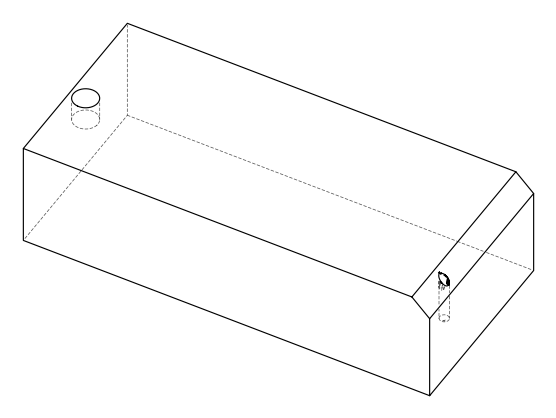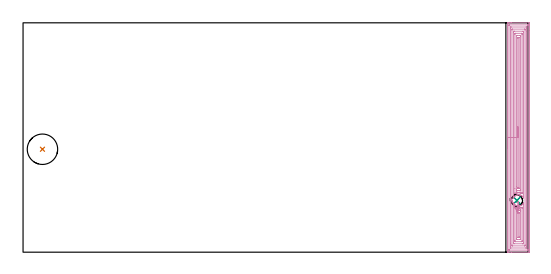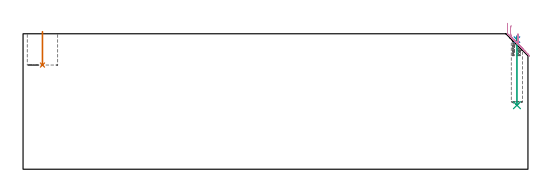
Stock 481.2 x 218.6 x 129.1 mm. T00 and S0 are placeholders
(PLAN: 4 operations, 3 tool changes, 14.7 min)
(1 INDEXABLE_INSERT_DRILL_BLIND_HOLE_FROM_SOLID | STEP1POCKET | UGT0302_008 | 0.13 min | 19660 mm3)
(2 SPOT_DRILL | STEP1POCKET_1 | NXT0321_9005460120000 | 0.03 min | 470 mm3)
(3 DRILL_BLIND_HOLE_INTO_CENTER | STEP1POCKET_1 | UGT0301_220 | 0.26 min | 5610 mm3)
(4 AREA_MILL | FG_CHAMFER_SURFACE | UGT0205_001 | 14.25 min | 47169 mm3)
(TOOL UGT0302_008 | Indexable Insert Drill 29mm | D29 PA180 FL50 Z2)
(TOOL NXT0321_9005460120000 | NC Spot Drill, 142deg, 12mm, Carbide, Uncoated | D12 PA142 FL30 Z2)
(TOOL UGT0301_220 | Twist Drill 10.8 mm | D10.8 PA118 FL92 Z2)
(TOOL UGT0205_001 | Chamfer Mill 20 x 3 x 45 deg. | D20 FL50 Z2)
(OP 1 INDEXABLE_INSERT_DRILL_BLIND_HOLE_FROM_SOLID)
G17 G21 G94 G90
T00 M6
G54
G17 G0 G90 X18.5 Y98.1 S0 M3
G43 Z139.1 H0
G94 G81 G98 Z99.3 F250. R131.1
G80
M5
M2
(OP 2 SPOT_DRILL)
G17 G21 G94 G90
T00 M6
G54
G17 G0 G90 X470.7 Y49.3 S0 M3
G43 Z139.1 H0
G94 G81 G98 Z123.535 F250. R127.
G80
M5
M2
(OP 3 DRILL_BLIND_HOLE_INTO_CENTER)
G17 G21 G94 G90
T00 M6
G54
G17 G0 G90 X470.7 Y49.3 S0 M3
G43 Z139.1 H0
G94 G81 G98 Z61. F250. R126.
G80
M5
M2
(OP 4 AREA_MILL)
G17 G21 G94 G90
T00 M6
G54
G17 G0 G90 X461.7 Y99.3 S1061 M3
G43 Z139.1 H0
G94 G1 Y99.338 Z138.228 F250.
Y99.452 Z137.363
Y99.641 Z136.512
Y99.903 Z135.68
Y100.237 Z134.874
Y100.64 Z134.1
Y101.109 Z133.364
Y101.64 Z132.672
Y102.229 Z132.029
Y102.872 Z131.439
Y103.564 Z130.908
Y104.3 Z130.44
Y105.074 Z130.037
Y105.88 Z129.703
Y106.712 Z129.441
Y107.564 Z129.252
Y108.428 Z129.138
Y109.3 Z129.1
Y218.415
X461.702 Y218.59 Z129.089
X461.865 Y218.598 Z128.928
X462.034 Y218.6 Z128.766
X462.253 Z128.546
X462.981 Z127.814
X464.223 Z126.574
X465.615 Z125.181
X482.297 Z108.501
X482.556 Y218.598 Z108.241
X482.692 Y218.59 Z108.106
X482.699 Y218.452 Z108.099
X482.7 Y211.191 Z108.1
X482.699 Y0.632 Z108.101
X482.697 Y0.225 Z108.102
X482.692 Y0.01 Z108.105
X482.297 Y0.005 Z108.501
X481.676 Y0. Z109.122
X465.358 Z125.438
X462.981 Z127.814
X462.034 Z128.766
X461.866 Y0.001 Z128.926
X461.779 Y0.003 Z129.013
X461.703 Y0.01 Z129.088
X461.7 Y0.185 Z129.1
Y109.3
X463.114 Z127.686
Y216.043
X463.116 Y216.179 Z127.684
X463.121 Y216.556 Z127.679
X463.129 Y216.59 Z127.671
X463.198 Y216.595 Z127.602
X463.308 Y216.599 Z127.492
X481.005 Y216.6 Z109.795
X481.209 Y216.599 Z109.591
X481.245 Y216.596 Z109.555
X481.278 Y216.59 Z109.522
X481.281 Y216.543 Z109.519
X481.285 Y216.315 Z109.515
X481.286 Y2.557 Z109.514
X481.284 Y2.421 Z109.516
X481.279 Y2.044 Z109.521
X481.271 Y2.01 Z109.529
X481.202 Y2.005 Z109.598
X481.092 Y2.001 Z109.708
X463.394 Y2. Z127.406
X463.191 Y2.002 Z127.609
X463.155 Y2.004 Z127.645
X463.122 Y2.01 Z127.678
X463.119 Y2.057 Z127.681
X463.115 Y2.285 Z127.685
X463.114 Y109.3 Z127.686
X464.528 Z126.272
X464.529 Y213.708 Z126.271
X464.534 Y214.39 Z126.266
X464.538 Y214.593 Z126.262
X464.737 Y214.596 Z126.063
X465.409 Y214.6 Z125.391
X479.457 Z111.343
X479.663 Y214.596 Z111.137
X479.862 Y214.59 Z110.938
X479.868 Y214.39 Z110.932
X479.871 Y214.179 Z110.929
X479.872 Y213.496 Z110.928
Y210.309
X479.871 Y4.892 Z110.929
X479.866 Y4.21 Z110.934
X479.862 Y4.007 Z110.938
X479.663 Y4.004 Z111.137
X478.991 Y4. Z111.809
X464.943 Y4.001 Z125.857
X464.737 Y4.004 Z126.063
X464.538 Y4.01 Z126.262
X464.532 Y4.21 Z126.268
X464.529 Y4.421 Z126.271
X464.528 Y5.104 Z126.272
Y8.361
Y109.3
X465.943 Z124.857
Y211.707
X465.944 Y212.266 Z124.856
X465.948 Y212.454 Z124.852
X465.952 Y212.59 Z124.848
X466.055 Y212.593 Z124.745
X466.493 Y212.6 Z124.307
X477.907 Z112.893
X478.345 Y212.593 Z112.455
X478.448 Y212.59 Z112.352
X478.453 Y212.521 Z112.347
X478.455 Y212.448 Z112.345
X478.457 Y212.041 Z112.343
Y211.707
Y6.893
X478.456 Y6.334 Z112.344
X478.452 Y6.146 Z112.348
X478.448 Y6.01 Z112.352
X478.345 Y6.007 Z112.455
X477.907 Y6. Z112.893
X466.493 Z124.307
X466.055 Y6.007 Z124.745
X465.952 Y6.01 Z124.848
X465.947 Y6.079 Z124.853
X465.945 Y6.152 Z124.855
X465.943 Y6.559 Z124.857
Y6.893
Y109.3
X467.357 Z123.443
Y209.932
X467.371 Y210.59 Z123.429
X467.584 Y210.596 Z123.216
X468.249 Y210.599 Z122.551
X468.458 Y210.6 Z122.342
X476.361 Y210.599 Z114.439
X477.029 Y210.59 Z113.771
X477.043 Y209.918 Z113.757
Y209.904
X477.042 Y51.798 Z113.756
X477.035 Y51.699 Z113.763
X477.029 Y51.706 Z113.769
X476.94 Y51.878 Z113.858
X476.73 Y52.222 Z114.069
X476.59 Y52.424 Z114.206
X476.503 Y52.554 Z114.297
X476.283 Y52.824 Z114.517
X476.049 Y53.081 Z114.751
X475.854 Y53.269 Z114.946
X475.652 Y53.447 Z115.148
X475.158 Y53.805 Z115.642
X474.719 Y54.065 Z116.081
X474.266 Y54.286 Z116.534
X474.134 Y54.341 Z116.666
X473.757 Y54.462 Z117.043
X473.375 Y54.56 Z117.425
X472.93 Y54.639 Z117.87
X472.483 Y54.682 Z118.317
X472.037 Y54.687 Z118.763
X471.592 Y54.655 Z119.208
X471.144 Y54.584 Z119.656
X470.7 Y54.476 Z120.1
X470.267 Y54.341 Z120.533
X469.808 Y54.129 Z120.992
X469.354 Y53.876 Z121.446
X468.917 Y53.58 Z121.883
X468.747 Y53.447 Z122.053
X468.374 Y53.096 Z122.426
X468.025 Y52.717 Z122.775
X467.896 Y52.554 Z122.904
X467.605 Y52.116 Z123.195
X467.371 Y51.696 Z123.429
X467.364 Y51.687 Z123.436
X467.357 Y51.757 Z123.443
Y109.3
X468.771 Z122.029
X468.772 Y207.597 Z122.028
X468.775 Y208.129 Z122.025
X468.778 Y208.485 Z122.022
X468.787 Y208.59 Z122.013
X468.896 Y208.593 Z121.904
X469.127 Y208.597 Z121.673
X469.543 Y208.6 Z121.257
X475.273 Y208.599 Z115.527
X475.427 Y208.596 Z115.373
X475.55 Y208.591 Z115.25
X475.622 Y208.586 Z115.178
X475.624 Y208.492 Z115.176
X475.627 Y208.129 Z115.173
X475.629 Y207.767 Z115.171
Y207.235
Y56.979
X475.628 Y56.617 Z115.172
X475.625 Y56.084 Z115.175
X475.622 Y55.729 Z115.178
X475.273 Y55.904 Z115.527
X474.911 Y56.084 Z115.889
X474.555 Y56.24 Z116.245
X474.395 Y56.298 Z116.405
X474.084 Y56.401 Z116.716
X473.517 Y56.541 Z117.283
X472.983 Y56.629 Z117.817
X472.639 Y56.661 Z118.161
X472.057 Y56.677 Z118.743
X471.761 Y56.659 Z119.039
X471.484 Y56.639 Z119.316
X471.249 Y56.606 Z119.551
X470.883 Y56.54 Z119.917
X470.522 Y56.452 Z120.278
X470.005 Y56.297 Z120.795
X469.845 Y56.239 Z120.955
X469.491 Y56.084 Z121.309
X469.246 Y55.963 Z121.554
X469.127 Y55.905 Z121.673
X468.778 Y55.736 Z122.022
X468.775 Y56.084 Z122.025
X468.772 Y56.446 Z122.028
X468.771 Y60.589 Z122.029
Y109.3
X470.185 Z120.615
X470.186 Y206.341 Z120.614
X470.187 Y206.518 Z120.613
X470.189 Y206.562 Z120.611
X470.191 Y206.578 Z120.609
X470.206 Y206.59 Z120.594
X470.374 Y206.595 Z120.426
X470.629 Y206.599 Z120.171
X473.517 Y206.6 Z117.283
X474.142 Y206.598 Z116.658
X474.189 Y206.594 Z116.611
X474.207 Y206.591 Z116.593
X474.21 Y206.529 Z116.59
X474.212 Y206.341 Z116.588
X474.215 Y205.63 Z116.585
Y205.446
Y59.662
X474.214 Y58.952 Z116.586
X474.212 Y58.767 Z116.588
X474.208 Y58.424 Z116.592
X473.763 Y58.517 Z117.037
X473.517 Y58.557 Z117.283
X473.148 Y58.614 Z117.652
X472.743 Y58.662 Z118.057
X472.639 Y58.665 Z118.161
X471.855 Y58.672 Z118.945
X471.761 Y58.666 Z119.039
X471.383 Y58.634 Z119.417
X471.058 Y58.589 Z119.742
X470.883 Y58.556 Z119.917
X470.324 Y58.442 Z120.476
X470.216 Y58.421 Z120.584
X470.197 Y58.419 Z120.603
X470.192 Y58.461 Z120.608
X470.188 Y58.581 Z120.612
X470.186 Y58.767 Z120.614
X470.185 Y59.478 Z120.615
Y62.592
Y109.3
X471.599 Z119.201
X471.6 Y203.821 Z119.2
X471.605 Y204.552 Z119.195
X471.606 Y204.584 Z119.194
X471.667 Y204.593 Z119.133
X471.715 Y204.599 Z119.085
X472.639 Z118.161
X472.686 Y204.597 Z118.114
X472.78 Y204.59 Z118.02
X472.795 Y204.582 Z118.005
X472.797 Y204.574 Z118.003
X472.799 Y204.552 Z118.001
X472.8 Y204.388 Z118.
Y61.121
X472.796 Y60.792 Z118.004
X472.794 Y60.7 Z118.006
X472.79 Y60.673 Z118.01
X472.783 Y60.672 Z118.017
X472.735 Y60.67 Z118.065
X471.761 Y60.673 Z119.039
X471.644 Y60.675 Z119.156
X471.606 Y60.696 Z119.194
X471.604 Y60.716 Z119.196
X471.6 Y61.451 Z119.2
Y61.615
X471.599 Y109.3 Z119.201
Y110.172 Z119.239
Y111.037 Z119.352
Y111.888 Z119.541
Y112.72 Z119.804
Y113.526 Z120.137
Y114.3 Z120.54
Y115.036 Z121.009
Y115.728 Z121.54
Y116.371 Z122.129
Y116.96 Z122.773
Y117.492 Z123.465
Y117.96 Z124.201
Y118.363 Z124.974
Y118.697 Z125.78
Y118.959 Z126.612
Y119.148 Z127.464
Y119.262 Z128.329
Y119.3 Z129.201
G0 Z139.1
X465.229 Y50.019
Z137.069
G1 X465.004 Y50.346 Z136.292
X464.818 Y50.616 Z135.484
X464.672 Y50.827 Z134.65
X464.569 Y50.977 Z133.797
X464.508 Y51.065 Z132.931
X464.49 Y51.091 Z132.059
X464.515 Y51.055 Z131.188
X464.583 Y50.956 Z130.324
X464.694 Y50.795 Z129.474
X464.847 Y50.574 Z128.644
X465.039 Y50.294 Z127.84
X465.271 Y49.958 Z127.069
X465.54 Y49.568 Z126.337
X465.845 Y49.126 Z125.649
X466.182 Y48.637 Z125.01
X466.549 Y48.104 Z124.425
X466.944 Y47.531 Z123.899
X467.364 Y46.922 Z123.436
X467.371 Y46.912 Z123.429
X467.46 Y46.738 Z123.34
X467.718 Y46.298 Z123.082
X467.867 Y46.086 Z122.933
X468.025 Y45.882 Z122.775
X468.241 Y45.638 Z122.559
X468.466 Y45.404 Z122.334
X468.687 Y45.206 Z122.113
X468.917 Y45.021 Z121.883
X469.306 Y44.754 Z121.494
X469.707 Y44.511 Z121.093
X469.808 Y44.461 Z120.992
X470.25 Y44.276 Z120.55
X470.7 Y44.125 Z120.1
X471.144 Y44.016 Z119.656
X471.592 Y43.945 Z119.208
X472.037 Y43.914 Z118.763
X472.483 Y43.918 Z118.317
X472.93 Y43.961 Z117.87
X473.375 Y44.041 Z117.425
X473.824 Y44.161 Z116.976
X474.266 Y44.314 Z116.534
X474.69 Y44.511 Z116.11
X475.158 Y44.795 Z115.642
X475.556 Y45.084 Z115.244
X475.935 Y45.404 Z114.865
X476.049 Y45.518 Z114.751
X476.378 Y45.898 Z114.422
X476.678 Y46.298 Z114.12
X476.939 Y46.727 Z113.857
X477.029 Y46.914 Z113.771
X477.034 Y46.925 Z113.766
X477.042 Y46.938 Z113.757
X477.043 Y8.668
X477.029 Y8.01 Z113.771
X476.816 Y8.004 Z113.984
X476.151 Y8.001 Z114.649
X475.942 Y8. Z114.858
X468.039 Y8.001 Z122.761
X467.371 Y8.01 Z123.429
X467.357 Y8.682 Z123.443
Y8.696
Y46.361
X467.364 Y46.922 Z123.436
X468.777 Y42.881 Z122.023
X469.012 Y42.753 Z121.788
X469.083 Y42.713 Z121.717
X469.127 Y42.687 Z121.673
X469.159 Y42.668 Z121.641
X469.746 Y42.412 Z121.054
X470.005 Y42.313 Z120.795
X470.515 Y42.149 Z120.285
X470.883 Y42.06 Z119.917
X471.587 Y41.951 Z119.213
X471.761 Y41.94 Z119.039
X472.131 Y41.924 Z118.669
X472.491 Y41.925 Z118.309
X472.639 Y41.936 Z118.161
X472.985 Y41.972 Z117.815
X473.28 Y42.015 Z117.52
X473.517 Y42.06 Z117.283
X473.995 Y42.181 Z116.805
X474.395 Y42.31 Z116.405
X474.657 Y42.402 Z116.143
X475.239 Y42.668 Z115.561
X475.273 Y42.688 Z115.527
X475.322 Y42.714 Z115.478
X475.622 Y42.872 Z115.178
X475.625 Y42.789 Z115.175
X475.627 Y42.668 Z115.173
X475.629 Y42.306 Z115.171
Y41.774
X475.628 Y11.003 Z115.172
X475.625 Y10.471 Z115.175
X475.622 Y10.115 Z115.178
X475.613 Y10.01 Z115.187
X475.504 Y10.007 Z115.296
X475.273 Y10.003 Z115.527
X474.857 Y10. Z115.943
X469.127 Y10.001 Z121.673
X468.973 Y10.004 Z121.827
X468.85 Y10.009 Z121.95
X468.778 Y10.014 Z122.022
X468.776 Y10.108 Z122.024
X468.773 Y10.471 Z122.027
X468.771 Y10.833 Z122.029
Y11.365
Y42.136
X468.774 Y42.668 Z122.026
X468.777 Y42.881 Z122.023
X470.192 Y40.152 Z120.608
X470.821 Y40.048 Z119.979
X470.883 Y40.039 Z119.917
X471.238 Y39.985 Z119.562
X471.711 Y39.934 Z119.089
X471.761 Y39.931 Z119.039
X471.817 Y39.928 Z118.983
X472.234 Y39.926 Z118.566
X472.639 Y39.93 Z118.161
X472.691 Y39.932 Z118.109
X473.214 Y39.985 Z117.586
X473.475 Y40.028 Z117.325
X473.517 Y40.037 Z117.283
X474.197 Y40.187 Z116.603
X474.203 Y40.183 Z116.597
X474.208 Y40.176 Z116.592
X474.211 Y39.985 Z116.589
X474.214 Y39.275 Z116.586
X474.215 Y39.091 Z116.585
X474.214 Y12.259 Z116.586
X474.213 Y12.082 Z116.587
X474.211 Y12.038 Z116.589
X474.209 Y12.022 Z116.591
X474.194 Y12.01 Z116.606
X474.026 Y12.006 Z116.774
X473.771 Y12.001 Z117.029
X470.883 Y12. Z119.917
X470.258 Y12.002 Z120.542
X470.211 Y12.006 Z120.589
X470.193 Y12.009 Z120.607
X470.19 Y12.071 Z120.61
X470.188 Y12.259 Z120.612
X470.185 Y12.97 Z120.615
Y13.154
Y39.091
X470.187 Y39.8 Z120.613
X470.192 Y40.152 Z120.608
X471.612 Y37.927 Z119.188
X472.028 Y37.925 Z118.772
X472.639 Y37.929 Z118.161
X472.727 Z118.073
X472.781 Y37.928 Z118.019
X472.791 Y37.926 Z118.009
X472.794 Y37.889 Z118.006
X472.797 Y37.796 Z118.003
X472.8 Y37.467 Z118.
Y37.302
Y14.779
X472.795 Y14.048 Z118.005
X472.794 Y14.016 Z118.006
X472.733 Y14.007 Z118.067
X472.685 Y14.001 Z118.115
X471.761 Z119.039
X471.714 Y14.003 Z119.086
X471.62 Y14.01 Z119.18
X471.605 Y14.018 Z119.195
X471.603 Y14.026 Z119.197
X471.601 Y14.048 Z119.199
X471.6 Y14.212 Z119.2
Y37.302
X471.601 Y37.465 Z119.199
X471.604 Y37.631 Z119.196
X471.612 Y37.927 Z119.188
X471.635 Y38.799 Z119.203
X471.658 Y39.667 Z119.294
X471.681 Y40.523 Z119.46
X471.703 Y41.361 Z119.7
X471.725 Y42.175 Z120.012
X471.746 Y42.959 Z120.394
X471.766 Y43.707 Z120.843
X471.785 Y44.413 Z121.356
X471.802 Y45.071 Z121.928
X471.818 Y45.677 Z122.555
X471.833 Y46.226 Z123.233
X471.846 Y46.714 Z123.956
X471.857 Y47.138 Z124.719
X471.867 Y47.493 Z125.515
X471.874 Y47.777 Z126.34
X471.88 Y47.988 Z127.186
X471.884 Y48.125 Z128.048
X471.885 Y48.186 Z128.918
G0 Z139.1
M5
M2
